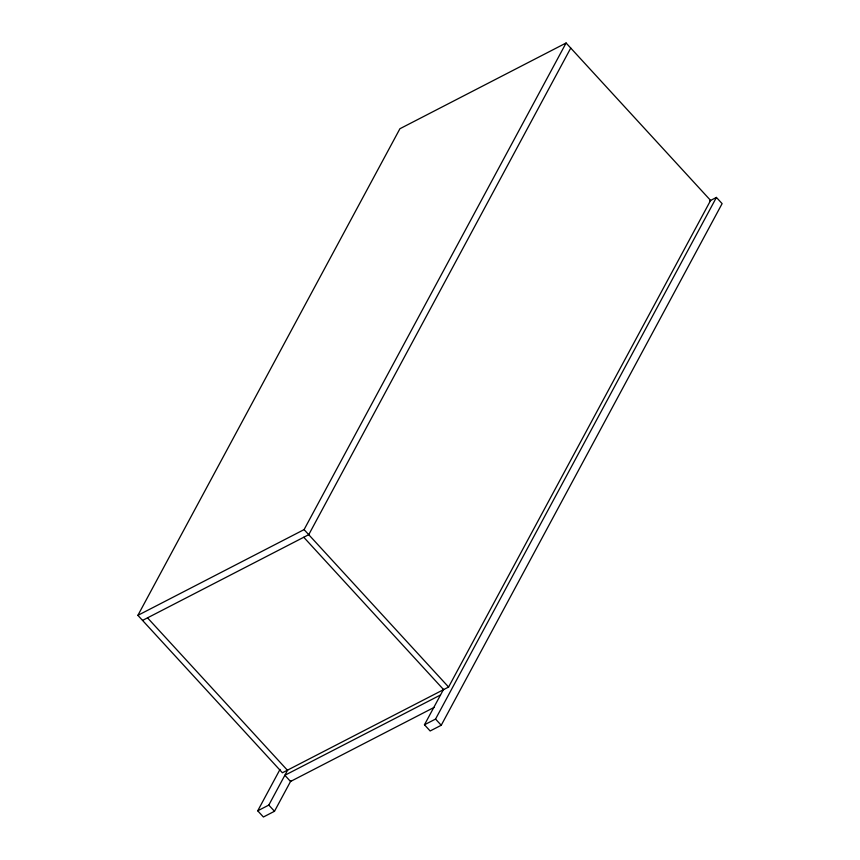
<?xml version="1.0" encoding="UTF-8"?>
<svg xmlns="http://www.w3.org/2000/svg" width="860" height="860" viewBox="0 0 860 860"><rect width="100%" height="100%" fill="white"/><g stroke="black" fill="none" stroke-linecap="round" stroke-linejoin="round"><path stroke-width="1.29" d="M137.89 615.351L399.911 128.742L566.095 43L710.607 200.434L448.587 687.043L282.402 772.774L137.89 615.351L304.085 529.61L566.095 43M570.75 48.074L308.74 534.683L142.545 620.415M291.046 780.525L274.49 811.281L263.407 817L257.721 810.808L280.016 769.41M257.721 810.808L268.804 805.089L287.906 769.603M709.769 200.853L716.423 197.424L722.11 203.626L441.234 725.259L430.15 730.978L424.464 724.776L443.577 689.301M424.464 724.776L435.547 719.067L716.423 197.424M440.513 694.977L284.853 775.279L290.54 781.471L434.321 707.296M304.085 529.61L448.587 687.043M303.752 537.253L443.599 689.612M435.547 719.067L441.234 725.259M147.533 617.846L287.38 770.205M268.804 805.089L274.49 811.281"/></g></svg>
